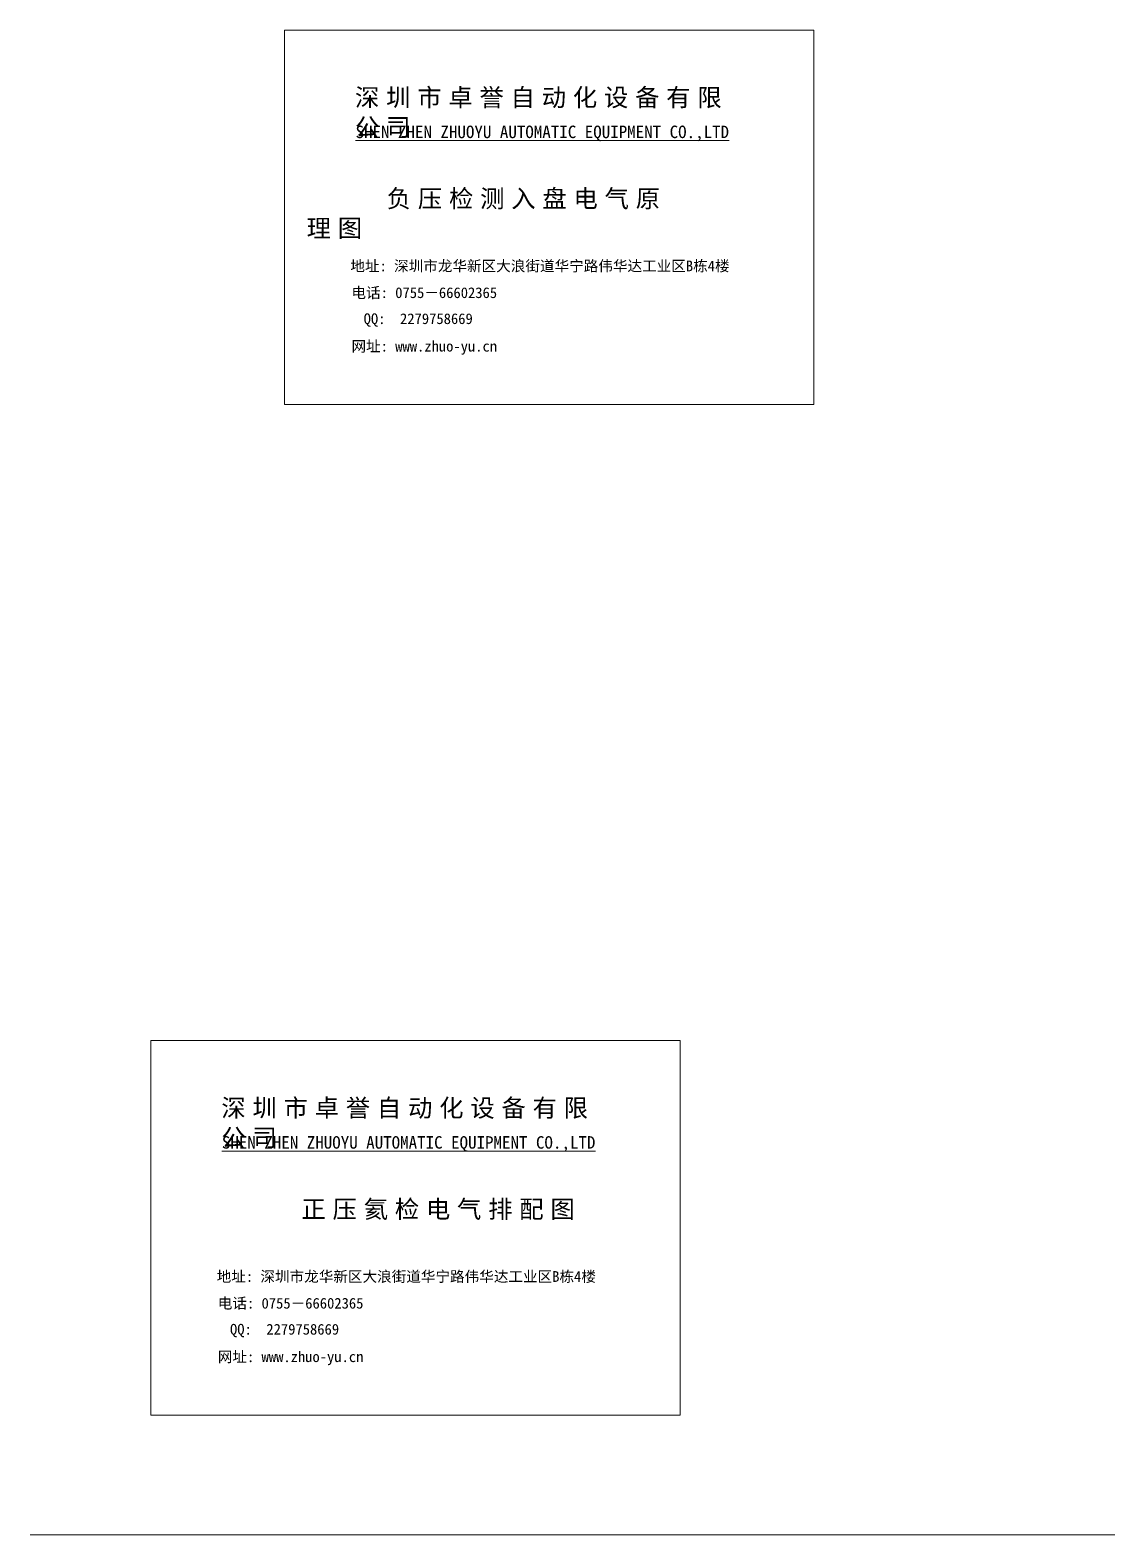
# Model space of a CAD drawing. Extents: x 2368 to 9674, y -1476 to 1321.
# Drawn here: x 2368 to 2972, y -358 to 486 of the extents above; entities that cross this region are included whole.
import ezdxf

# ---------------------------------------------------------------- set-up
doc = ezdxf.new("R2010")
doc.units = 0
doc.header["$MEASUREMENT"] = 0
doc.styles.add('样式 2', font='')
doc.styles.get('样式 2').set_extended_font_data('NSimSun')

msp = doc.modelspace()

# ---------------------------------------------------------------- linework, layer by layer
at = {"lineweight": 0}
msp.add_line((4800.80667, -357.62209), (2367.8022, -357.62209), dxfattribs=at)
for points in [[(2510.5572, 486.3115), (2807.5572, 486.3115), (2807.5572, 276.3115), (2510.5572, 276.3115)], [(2435.56674, -80.42537), (2732.56674, -80.42537), (2732.56674, -290.42537), (2435.56674, -290.42537)]]:
    msp.add_lwpolyline(points, close=True, dxfattribs=at)

# ---------------------------------------------------------------- texts
at = {"lineweight": 0, "attachment_point": 1, "style": '样式 2'}
for s, width, insert, char_height in [('{\\T1.28;深圳市卓誉自动化设备有限公司}', 225.0244305, (2550.08998, 453.56688), 10), ('{\\fSimHei|b0|i0|c134|p2;\\LSHEN ZHEN ZHUOYU AUTOMATIC EQUIPMENT CO.,LTD}', 226.9088273, (2550.38854, 432.73794), 7), ('\\pi44.93;{\\T1.28;负压检测入盘电气原理图}', 217.3553169, (2522.95131, 396.84397), 10), ('地址: 深圳市龙华新区大浪街道华宁路伟华达工业区B栋4楼', 232.2877206, (2547.46631, 357.04136), 6), ('电话: 0755－66602365', 232.2877206, (2548.10568, 342.04136), 6), ('QQ:  2279758669', 232.2877206, (2554.92634, 327.45024), 6), ('网址: www.zhuo-yu.cn', 232.2877206, (2548.10563, 312.04136), 6), ('{\\T1.28;深圳市卓誉自动化设备有限公司}', 225.0244305, (2475.09952, -113.16999), 10), ('{\\fSimHei|b0|i0|c134|p2;\\LSHEN ZHEN ZHUOYU AUTOMATIC EQUIPMENT CO.,LTD}', 226.9088273, (2475.39809, -133.99892), 7), ('\\pi44.93;{\\T1.28;正压氦检电气排配图}', 217.3553169, (2475.09952, -169.8929), 10), ('地址: 深圳市龙华新区大浪街道华宁路伟华达工业区B栋4楼', 232.2877206, (2472.47585, -209.69551), 6), ('电话: 0755－66602365', 232.2877206, (2473.11522, -224.69551), 6), ('QQ:  2279758669', 232.2877206, (2479.93588, -239.28662), 6), ('网址: www.zhuo-yu.cn', 232.2877206, (2473.11517, -254.69551), 6)]:
    msp.add_mtext_dynamic_manual_height_columns(s, width=width, gutter_width=1, heights=[0], dxfattribs=dict(at, insert=insert, char_height=char_height))

doc.saveas('drawing.dxf')
